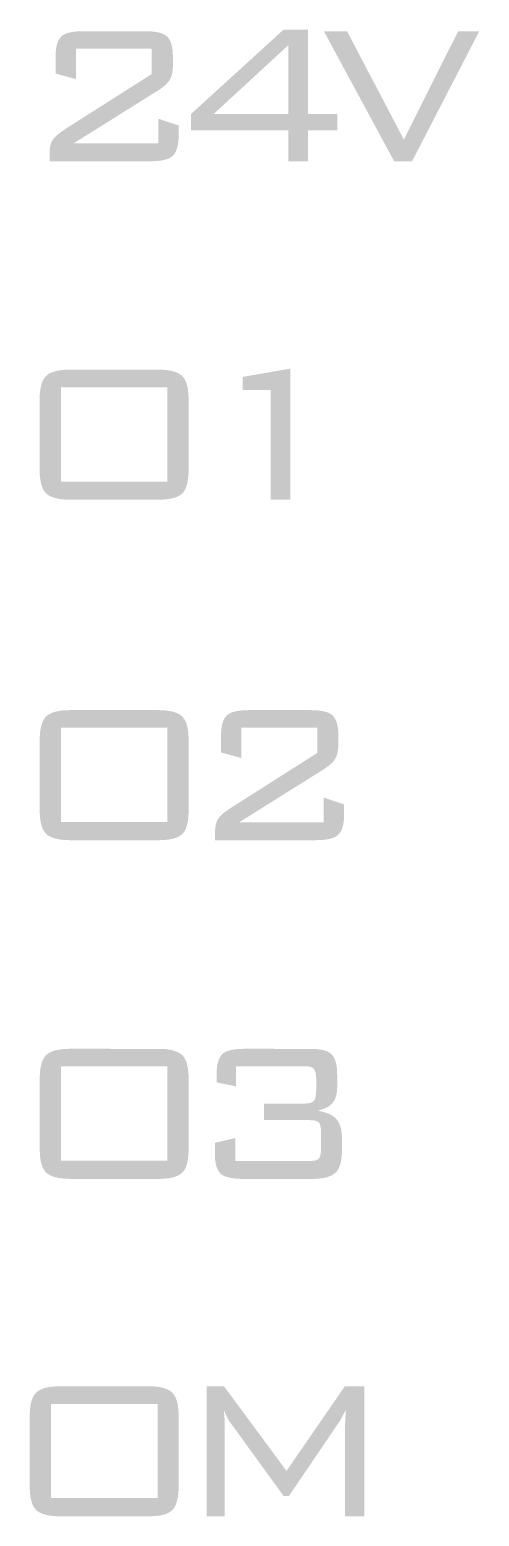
# Model space of a CAD drawing. Extents: x -45 to 645, y -160 to 467.
# Drawn here: x 622.64 to 627.68, y 144.21 to 160.87 of the extents above; entities that cross this region are included whole.
import ezdxf

# ---------------------------------------------------------------- set-up
doc = ezdxf.new("R2010")
doc.units = 0
doc.layers.add('预设值', color=7, linetype='Continuous', true_color=0x000000)

msp = doc.modelspace()

# ---------------------------------------------------------------- hatches: boundary and pattern name
at = {"layer": '预设值', "linetype": 'ByBlock'}
for points in [[(622.926, 160.377), (622.926, 160.566), (622.927, 160.586), (622.927, 160.605), (622.929, 160.624), (622.931, 160.641), (622.932, 160.65), (622.933, 160.658), (622.934, 160.666), (622.936, 160.674), (622.937, 160.682), (622.939, 160.69), (622.941, 160.697), (622.943, 160.704), (622.945, 160.711), (622.947, 160.718), (622.949, 160.724), (622.952, 160.73), (622.954, 160.737), (622.957, 160.742), (622.96, 160.748), (622.963, 160.754), (622.966, 160.759), (622.969, 160.764), (622.972, 160.769), (622.976, 160.774), (622.978, 160.776), (622.979, 160.779), (622.981, 160.781), (622.983, 160.783), (622.985, 160.785), (622.987, 160.787), (622.989, 160.789), (622.991, 160.791), (622.993, 160.793), (622.995, 160.795), (622.997, 160.797), (622.999, 160.799), (623.001, 160.8), (623.003, 160.802), (623.006, 160.804), (623.008, 160.805), (623.011, 160.807), (623.013, 160.808), (623.016, 160.81), (623.018, 160.812), (623.024, 160.815), (623.029, 160.817), (623.035, 160.82), (623.042, 160.823), (623.048, 160.825), (623.054, 160.828), (623.061, 160.83), (623.068, 160.832), (623.076, 160.834), (623.083, 160.836), (623.091, 160.838), (623.099, 160.839), (623.107, 160.841), (623.116, 160.842), (623.133, 160.845), (623.152, 160.847), (623.172, 160.849), (623.192, 160.85), (623.214, 160.85), (623.237, 160.851), (623.237, 160.851), (623.932, 160.851), (623.955, 160.85), (623.976, 160.85), (623.997, 160.849), (624.017, 160.847), (624.035, 160.845), (624.053, 160.842), (624.061, 160.841), (624.07, 160.839), (624.078, 160.838), (624.085, 160.836), (624.093, 160.834), (624.1, 160.832), (624.107, 160.83), (624.114, 160.828), (624.121, 160.825), (624.127, 160.823), (624.133, 160.82), (624.139, 160.817), (624.145, 160.815), (624.15, 160.812), (624.153, 160.81), (624.156, 160.808), (624.158, 160.807), (624.16, 160.805), (624.163, 160.804), (624.165, 160.802), (624.167, 160.8), (624.17, 160.799), (624.172, 160.797), (624.174, 160.795), (624.176, 160.793), (624.178, 160.791), (624.18, 160.789), (624.182, 160.787), (624.184, 160.785), (624.186, 160.783), (624.188, 160.781), (624.189, 160.779), (624.191, 160.776), (624.193, 160.774), (624.196, 160.769), (624.2, 160.764), (624.203, 160.759), (624.206, 160.754), (624.209, 160.748), (624.212, 160.742), (624.214, 160.737), (624.217, 160.73), (624.219, 160.724), (624.222, 160.718), (624.224, 160.711), (624.226, 160.704), (624.228, 160.697), (624.23, 160.69), (624.231, 160.682), (624.233, 160.674), (624.235, 160.666), (624.236, 160.658), (624.237, 160.65), (624.238, 160.641), (624.24, 160.624), (624.241, 160.605), (624.242, 160.586), (624.242, 160.566), (624.242, 160.566), (624.242, 160.475), (624.242, 160.462), (624.242, 160.449), (624.241, 160.436), (624.24, 160.424), (624.239, 160.412), (624.238, 160.401), (624.236, 160.39), (624.234, 160.379), (624.232, 160.369), (624.229, 160.36), (624.228, 160.355), (624.226, 160.35), (624.225, 160.346), (624.223, 160.341), (624.222, 160.337), (624.22, 160.333), (624.218, 160.328), (624.217, 160.324), (624.215, 160.32), (624.213, 160.316), (624.211, 160.313), (624.209, 160.309), (624.207, 160.305), (624.204, 160.301), (624.202, 160.298), (624.199, 160.294), (624.196, 160.29), (624.193, 160.286), (624.19, 160.282), (624.187, 160.278), (624.183, 160.274), (624.18, 160.27), (624.172, 160.262), (624.164, 160.254), (624.155, 160.246), (624.146, 160.238), (624.135, 160.23), (624.125, 160.221), (624.114, 160.213), (624.102, 160.204), (624.09, 160.196), (624.077, 160.187), (624.064, 160.179), (624.063, 160.179), (623.13, 159.595), (623.13, 159.595), (624.078, 159.595), (624.078, 159.595), (624.078, 159.871), (624.078, 159.871), (624.307, 159.795), (624.307, 159.795), (624.307, 159.679), (624.306, 159.659), (624.306, 159.64), (624.304, 159.621), (624.302, 159.604), (624.301, 159.595), (624.3, 159.587), (624.299, 159.579), (624.297, 159.571), (624.296, 159.563), (624.294, 159.556), (624.292, 159.549), (624.29, 159.542), (624.288, 159.535), (624.286, 159.528), (624.284, 159.522), (624.281, 159.515), (624.278, 159.509), (624.276, 159.504), (624.273, 159.498), (624.27, 159.493), (624.267, 159.487), (624.265, 159.485), (624.264, 159.482), (624.262, 159.48), (624.261, 159.478), (624.259, 159.475), (624.257, 159.473), (624.255, 159.471), (624.254, 159.469), (624.252, 159.466), (624.25, 159.464), (624.248, 159.462), (624.246, 159.46), (624.244, 159.458), (624.238, 159.453), (624.236, 159.451), (624.234, 159.449), (624.232, 159.447), (624.229, 159.445), (624.227, 159.443), (624.225, 159.442), (624.222, 159.44), (624.22, 159.438), (624.217, 159.437), (624.214, 159.435), (624.212, 159.433), (624.209, 159.432), (624.203, 159.429), (624.197, 159.426), (624.191, 159.423), (624.184, 159.421), (624.178, 159.418), (624.171, 159.416), (624.163, 159.414), (624.156, 159.412), (624.148, 159.41), (624.14, 159.408), (624.132, 159.406), (624.124, 159.404), (624.115, 159.403), (624.097, 159.4), (624.079, 159.398), (624.059, 159.397), (624.038, 159.395), (624.016, 159.395), (623.994, 159.394), (623.994, 159.394), (622.859, 159.394), (622.859, 159.394), (622.859, 159.485), (622.859, 159.497), (622.86, 159.509), (622.861, 159.521), (622.862, 159.532), (622.863, 159.543), (622.865, 159.554), (622.866, 159.559), (622.867, 159.564), (622.868, 159.569), (622.869, 159.574), (622.871, 159.579), (622.872, 159.583), (622.874, 159.588), (622.875, 159.593), (622.877, 159.597), (622.878, 159.601), (622.88, 159.606), (622.882, 159.61), (622.884, 159.614), (622.885, 159.618), (622.887, 159.622), (622.89, 159.625), (622.892, 159.629), (622.894, 159.633), (622.896, 159.636), (622.898, 159.64), (622.901, 159.643), (622.903, 159.646), (622.906, 159.65), (622.909, 159.653), (622.915, 159.659), (622.921, 159.666), (622.928, 159.673), (622.935, 159.679), (622.942, 159.686), (622.95, 159.693), (622.958, 159.7), (622.967, 159.707), (622.986, 159.721), (623.006, 159.735), (623.027, 159.75), (623.027, 159.75), (624.005, 160.371), (624.005, 160.371), (624.005, 160.656), (624.005, 160.656), (623.156, 160.656), (623.156, 160.656), (623.156, 160.314), (623.156, 160.314)], [(626.925, 159.394), (626.724, 159.394), (626.724, 159.394), (625.936, 160.851), (625.936, 160.851), (626.196, 160.851), (626.196, 160.851), (626.833, 159.637), (626.833, 159.637), (627.442, 160.851), (627.442, 160.851), (627.679, 160.851), (627.679, 160.851)], [(625.559, 155.603), (625.338, 155.603), (625.338, 155.603), (625.338, 156.831), (625.338, 156.831), (625.025, 156.831), (625.025, 156.831), (625.025, 156.978), (625.025, 156.978), (625.559, 157.071), (625.559, 157.071)], [(624.783, 152.771), (624.783, 152.96), (624.783, 152.98), (624.784, 152.999), (624.785, 153.018), (624.787, 153.035), (624.788, 153.044), (624.789, 153.052), (624.79, 153.06), (624.792, 153.068), (624.793, 153.076), (624.795, 153.084), (624.797, 153.091), (624.799, 153.098), (624.801, 153.105), (624.803, 153.112), (624.806, 153.118), (624.808, 153.124), (624.811, 153.131), (624.813, 153.136), (624.816, 153.142), (624.819, 153.148), (624.822, 153.153), (624.825, 153.158), (624.829, 153.163), (624.832, 153.168), (624.834, 153.17), (624.836, 153.173), (624.837, 153.175), (624.839, 153.177), (624.841, 153.179), (624.843, 153.181), (624.845, 153.183), (624.847, 153.185), (624.849, 153.187), (624.851, 153.189), (624.853, 153.191), (624.855, 153.193), (624.857, 153.194), (624.86, 153.196), (624.862, 153.198), (624.864, 153.199), (624.867, 153.201), (624.869, 153.202), (624.872, 153.204), (624.875, 153.206), (624.88, 153.209), (624.886, 153.211), (624.892, 153.214), (624.898, 153.217), (624.904, 153.219), (624.911, 153.222), (624.917, 153.224), (624.925, 153.226), (624.932, 153.228), (624.939, 153.23), (624.947, 153.232), (624.955, 153.233), (624.963, 153.235), (624.972, 153.236), (624.99, 153.239), (625.008, 153.241), (625.028, 153.243), (625.049, 153.244), (625.07, 153.244), (625.093, 153.245), (625.093, 153.245), (625.788, 153.245), (625.811, 153.244), (625.832, 153.244), (625.853, 153.243), (625.873, 153.241), (625.891, 153.239), (625.909, 153.236), (625.918, 153.235), (625.926, 153.233), (625.934, 153.232), (625.942, 153.23), (625.949, 153.228), (625.957, 153.226), (625.964, 153.224), (625.97, 153.222), (625.977, 153.219), (625.983, 153.217), (625.99, 153.214), (625.995, 153.211), (626.001, 153.209), (626.007, 153.206), (626.009, 153.204), (626.012, 153.202), (626.014, 153.201), (626.017, 153.199), (626.019, 153.198), (626.021, 153.196), (626.024, 153.194), (626.026, 153.193), (626.028, 153.191), (626.03, 153.189), (626.032, 153.187), (626.034, 153.185), (626.036, 153.183), (626.038, 153.181), (626.04, 153.179), (626.042, 153.177), (626.044, 153.175), (626.045, 153.173), (626.047, 153.17), (626.049, 153.168), (626.052, 153.163), (626.056, 153.158), (626.059, 153.153), (626.062, 153.148), (626.065, 153.142), (626.068, 153.136), (626.07, 153.131), (626.073, 153.124), (626.075, 153.118), (626.078, 153.112), (626.08, 153.105), (626.082, 153.098), (626.084, 153.091), (626.086, 153.083), (626.088, 153.076), (626.089, 153.068), (626.091, 153.06), (626.092, 153.052), (626.093, 153.044), (626.094, 153.035), (626.096, 153.018), (626.097, 152.999), (626.098, 152.98), (626.099, 152.96), (626.099, 152.96), (626.099, 152.869), (626.098, 152.856), (626.098, 152.843), (626.097, 152.83), (626.096, 152.818), (626.095, 152.806), (626.094, 152.795), (626.092, 152.784), (626.09, 152.773), (626.088, 152.763), (626.085, 152.754), (626.084, 152.749), (626.083, 152.744), (626.081, 152.74), (626.08, 152.735), (626.078, 152.731), (626.076, 152.727), (626.075, 152.722), (626.073, 152.718), (626.071, 152.714), (626.069, 152.71), (626.067, 152.707), (626.065, 152.703), (626.063, 152.699), (626.06, 152.695), (626.058, 152.692), (626.055, 152.688), (626.052, 152.684), (626.049, 152.68), (626.046, 152.676), (626.043, 152.672), (626.04, 152.668), (626.036, 152.664), (626.028, 152.656), (626.02, 152.648), (626.011, 152.64), (626.002, 152.632), (625.992, 152.623), (625.981, 152.615), (625.97, 152.607), (625.958, 152.598), (625.946, 152.59), (625.933, 152.581), (625.92, 152.573), (625.92, 152.573), (624.987, 151.989), (624.987, 151.989), (625.934, 151.989), (625.934, 151.989), (625.934, 152.265), (625.934, 152.265), (626.163, 152.189), (626.163, 152.189), (626.163, 152.073), (626.162, 152.053), (626.162, 152.034), (626.16, 152.015), (626.159, 151.998), (626.157, 151.989), (626.156, 151.981), (626.155, 151.973), (626.153, 151.965), (626.152, 151.957), (626.15, 151.95), (626.148, 151.943), (626.146, 151.935), (626.144, 151.929), (626.142, 151.922), (626.14, 151.916), (626.137, 151.909), (626.135, 151.903), (626.132, 151.898), (626.129, 151.892), (626.126, 151.887), (626.123, 151.881), (626.122, 151.879), (626.12, 151.876), (626.118, 151.874), (626.117, 151.872), (626.115, 151.869), (626.113, 151.867), (626.112, 151.865), (626.11, 151.863), (626.108, 151.86), (626.106, 151.858), (626.104, 151.856), (626.102, 151.854), (626.1, 151.852), (626.094, 151.847), (626.092, 151.845), (626.09, 151.843), (626.088, 151.841), (626.086, 151.839), (626.083, 151.837), (626.081, 151.836), (626.078, 151.834), (626.076, 151.832), (626.073, 151.831), (626.071, 151.829), (626.068, 151.827), (626.065, 151.826), (626.059, 151.823), (626.053, 151.82), (626.047, 151.817), (626.04, 151.815), (626.034, 151.812), (626.027, 151.81), (626.02, 151.808), (626.012, 151.806), (626.005, 151.804), (625.997, 151.802), (625.988, 151.8), (625.98, 151.798), (625.971, 151.797), (625.953, 151.794), (625.935, 151.792), (625.915, 151.791), (625.894, 151.789), (625.872, 151.789), (625.85, 151.788), (625.85, 151.788), (624.716, 151.788), (624.716, 151.788), (624.716, 151.879), (624.716, 151.891), (624.716, 151.903), (624.717, 151.915), (624.718, 151.926), (624.72, 151.937), (624.721, 151.948), (624.722, 151.953), (624.723, 151.958), (624.724, 151.963), (624.726, 151.968), (624.727, 151.973), (624.728, 151.977), (624.73, 151.982), (624.731, 151.987), (624.733, 151.991), (624.734, 151.995), (624.736, 152), (624.738, 152.004), (624.74, 152.008), (624.742, 152.012), (624.744, 152.016), (624.746, 152.019), (624.748, 152.023), (624.75, 152.027), (624.752, 152.03), (624.755, 152.034), (624.757, 152.037), (624.76, 152.04), (624.762, 152.044), (624.765, 152.047), (624.771, 152.053), (624.777, 152.06), (624.784, 152.067), (624.791, 152.073), (624.798, 152.08), (624.806, 152.087), (624.815, 152.094), (624.823, 152.101), (624.842, 152.115), (624.862, 152.129), (624.883, 152.144), (624.883, 152.144), (625.861, 152.765), (625.861, 152.765), (625.861, 153.05), (625.861, 153.05), (625.012, 153.05), (625.012, 153.05), (625.012, 152.708), (625.012, 152.708)], [(625.808, 147.994), (625.023, 147.994), (625, 147.994), (624.979, 147.995), (624.958, 147.996), (624.939, 147.998), (624.92, 148), (624.902, 148.003), (624.894, 148.004), (624.886, 148.006), (624.878, 148.007), (624.87, 148.009), (624.862, 148.011), (624.855, 148.013), (624.848, 148.015), (624.841, 148.017), (624.834, 148.02), (624.828, 148.022), (624.822, 148.025), (624.816, 148.028), (624.81, 148.03), (624.805, 148.033), (624.802, 148.035), (624.8, 148.036), (624.797, 148.038), (624.795, 148.04), (624.792, 148.041), (624.79, 148.043), (624.788, 148.045), (624.786, 148.046), (624.783, 148.048), (624.781, 148.05), (624.779, 148.052), (624.777, 148.053), (624.775, 148.055), (624.773, 148.057), (624.771, 148.059), (624.77, 148.061), (624.768, 148.063), (624.766, 148.066), (624.764, 148.068), (624.762, 148.07), (624.761, 148.072), (624.759, 148.075), (624.757, 148.077), (624.756, 148.08), (624.754, 148.082), (624.753, 148.085), (624.749, 148.09), (624.747, 148.095), (624.744, 148.101), (624.741, 148.107), (624.738, 148.113), (624.736, 148.12), (624.734, 148.126), (624.731, 148.133), (624.729, 148.14), (624.727, 148.147), (624.726, 148.154), (624.724, 148.162), (624.722, 148.17), (624.721, 148.178), (624.719, 148.186), (624.718, 148.194), (624.717, 148.203), (624.715, 148.221), (624.714, 148.24), (624.713, 148.259), (624.713, 148.279), (624.713, 148.279), (624.713, 148.398), (624.713, 148.398), (624.942, 148.451), (624.942, 148.451), (624.942, 148.195), (624.942, 148.195), (625.775, 148.195), (625.784, 148.195), (625.794, 148.195), (625.802, 148.196), (625.811, 148.196), (625.819, 148.197), (625.826, 148.198), (625.83, 148.199), (625.833, 148.199), (625.837, 148.2), (625.84, 148.201), (625.843, 148.202), (625.846, 148.203), (625.849, 148.204), (625.852, 148.205), (625.855, 148.206), (625.857, 148.207), (625.86, 148.208), (625.862, 148.209), (625.863, 148.209), (625.865, 148.21), (625.866, 148.211), (625.867, 148.211), (625.868, 148.212), (625.869, 148.213), (625.87, 148.213), (625.871, 148.214), (625.872, 148.215), (625.873, 148.215), (625.874, 148.216), (625.875, 148.217), (625.876, 148.218), (625.876, 148.218), (625.877, 148.219), (625.878, 148.22), (625.879, 148.221), (625.88, 148.222), (625.88, 148.223), (625.881, 148.223), (625.882, 148.224), (625.882, 148.225), (625.883, 148.226), (625.884, 148.227), (625.885, 148.228), (625.885, 148.229), (625.886, 148.23), (625.887, 148.231), (625.887, 148.232), (625.888, 148.234), (625.889, 148.236), (625.89, 148.238), (625.891, 148.241), (625.892, 148.244), (625.893, 148.246), (625.894, 148.249), (625.895, 148.252), (625.896, 148.255), (625.897, 148.258), (625.898, 148.262), (625.898, 148.265), (625.899, 148.269), (625.9, 148.272), (625.901, 148.28), (625.902, 148.288), (625.902, 148.296), (625.903, 148.305), (625.903, 148.315), (625.903, 148.324), (625.903, 148.324), (625.903, 148.519), (625.903, 148.529), (625.903, 148.538), (625.902, 148.547), (625.902, 148.556), (625.901, 148.564), (625.9, 148.572), (625.899, 148.576), (625.898, 148.58), (625.898, 148.583), (625.897, 148.586), (625.896, 148.59), (625.895, 148.593), (625.894, 148.596), (625.893, 148.599), (625.892, 148.602), (625.891, 148.605), (625.89, 148.607), (625.889, 148.61), (625.888, 148.612), (625.887, 148.614), (625.887, 148.615), (625.886, 148.616), (625.885, 148.617), (625.885, 148.618), (625.884, 148.619), (625.883, 148.62), (625.882, 148.621), (625.882, 148.622), (625.881, 148.623), (625.88, 148.624), (625.88, 148.625), (625.879, 148.626), (625.878, 148.626), (625.877, 148.627), (625.876, 148.628), (625.876, 148.629), (625.875, 148.629), (625.874, 148.63), (625.873, 148.631), (625.872, 148.632), (625.871, 148.632), (625.87, 148.633), (625.869, 148.634), (625.868, 148.634), (625.867, 148.635), (625.865, 148.636), (625.864, 148.636), (625.862, 148.638), (625.859, 148.639), (625.857, 148.64), (625.854, 148.641), (625.851, 148.642), (625.848, 148.643), (625.845, 148.644), (625.842, 148.645), (625.839, 148.645), (625.836, 148.646), (625.832, 148.647), (625.829, 148.648), (625.825, 148.648), (625.818, 148.649), (625.81, 148.65), (625.801, 148.651), (625.793, 148.651), (625.784, 148.652), (625.775, 148.652), (625.775, 148.652), (625.263, 148.652), (625.263, 148.652), (625.263, 148.838), (625.263, 148.838), (625.722, 148.838), (625.731, 148.838), (625.74, 148.839), (625.748, 148.839), (625.757, 148.84), (625.761, 148.841), (625.764, 148.841), (625.768, 148.842), (625.772, 148.843), (625.776, 148.843), (625.779, 148.844), (625.782, 148.845), (625.786, 148.846), (625.789, 148.847), (625.792, 148.848), (625.795, 148.849), (625.798, 148.851), (625.801, 148.852), (625.804, 148.853), (625.806, 148.854), (625.809, 148.856), (625.81, 148.857), (625.811, 148.857), (625.812, 148.858), (625.813, 148.859), (625.815, 148.86), (625.816, 148.86), (625.817, 148.861), (625.818, 148.862), (625.819, 148.863), (625.82, 148.864), (625.821, 148.865), (625.822, 148.866), (625.822, 148.866), (625.823, 148.867), (625.824, 148.868), (625.825, 148.869), (625.826, 148.87), (625.826, 148.871), (625.827, 148.872), (625.828, 148.874), (625.829, 148.875), (625.829, 148.876), (625.83, 148.877), (625.831, 148.879), (625.832, 148.881), (625.833, 148.884), (625.835, 148.887), (625.836, 148.89), (625.837, 148.893), (625.838, 148.896), (625.839, 148.9), (625.84, 148.903), (625.841, 148.907), (625.842, 148.911), (625.843, 148.915), (625.844, 148.919), (625.845, 148.927), (625.846, 148.937), (625.848, 148.946), (625.848, 148.957), (625.849, 148.968), (625.85, 148.979), (625.85, 149.005), (625.85, 149.005), (625.85, 149.089), (625.85, 149.114), (625.849, 149.125), (625.848, 149.136), (625.848, 149.146), (625.846, 149.156), (625.845, 149.165), (625.844, 149.174), (625.843, 149.178), (625.842, 149.182), (625.841, 149.186), (625.84, 149.19), (625.839, 149.193), (625.838, 149.197), (625.837, 149.2), (625.836, 149.204), (625.835, 149.207), (625.833, 149.21), (625.832, 149.212), (625.831, 149.215), (625.83, 149.216), (625.829, 149.218), (625.829, 149.219), (625.828, 149.22), (625.827, 149.221), (625.826, 149.223), (625.826, 149.224), (625.825, 149.225), (625.824, 149.226), (625.823, 149.227), (625.822, 149.227), (625.822, 149.228), (625.821, 149.229), (625.82, 149.23), (625.819, 149.231), (625.818, 149.232), (625.817, 149.233), (625.816, 149.233), (625.815, 149.234), (625.813, 149.235), (625.812, 149.236), (625.811, 149.236), (625.81, 149.237), (625.809, 149.238), (625.806, 149.239), (625.804, 149.241), (625.801, 149.242), (625.798, 149.243), (625.795, 149.244), (625.792, 149.246), (625.789, 149.247), (625.786, 149.248), (625.782, 149.249), (625.779, 149.249), (625.776, 149.25), (625.772, 149.251), (625.768, 149.252), (625.764, 149.253), (625.761, 149.253), (625.757, 149.254), (625.748, 149.255), (625.74, 149.255), (625.731, 149.256), (625.722, 149.256), (625.721, 149.256), (624.95, 149.256), (624.95, 149.256), (624.95, 149.03), (624.95, 149.03), (624.733, 149.075), (624.733, 149.075), (624.733, 149.165), (624.733, 149.186), (624.734, 149.205), (624.735, 149.224), (624.737, 149.241), (624.738, 149.25), (624.739, 149.258), (624.74, 149.266), (624.742, 149.274), (624.743, 149.282), (624.745, 149.289), (624.747, 149.297), (624.749, 149.304), (624.751, 149.311), (624.753, 149.317), (624.756, 149.324), (624.758, 149.33), (624.761, 149.336), (624.763, 149.342), (624.766, 149.348), (624.769, 149.354), (624.772, 149.359), (624.775, 149.364), (624.779, 149.369), (624.782, 149.374), (624.784, 149.376), (624.785, 149.379), (624.787, 149.381), (624.789, 149.383), (624.791, 149.385), (624.793, 149.387), (624.795, 149.389), (624.797, 149.391), (624.799, 149.393), (624.801, 149.395), (624.803, 149.397), (624.805, 149.398), (624.807, 149.4), (624.81, 149.402), (624.812, 149.403), (624.814, 149.405), (624.817, 149.407), (624.819, 149.408), (624.822, 149.41), (624.824, 149.411), (624.83, 149.414), (624.836, 149.417), (624.841, 149.42), (624.848, 149.422), (624.854, 149.425), (624.861, 149.427), (624.867, 149.43), (624.874, 149.432), (624.882, 149.434), (624.889, 149.436), (624.897, 149.437), (624.905, 149.439), (624.913, 149.441), (624.922, 149.442), (624.94, 149.445), (624.958, 149.447), (624.978, 149.448), (624.998, 149.45), (625.02, 149.45), (625.043, 149.451), (625.043, 149.451), (625.775, 149.45), (625.797, 149.45), (625.819, 149.45), (625.839, 149.448), (625.859, 149.447), (625.878, 149.445), (625.895, 149.442), (625.904, 149.441), (625.912, 149.439), (625.92, 149.437), (625.928, 149.436), (625.935, 149.434), (625.943, 149.432), (625.95, 149.43), (625.957, 149.427), (625.963, 149.425), (625.97, 149.422), (625.976, 149.42), (625.982, 149.417), (625.987, 149.414), (625.993, 149.411), (625.995, 149.41), (625.998, 149.408), (626.001, 149.407), (626.003, 149.405), (626.005, 149.403), (626.008, 149.402), (626.01, 149.4), (626.012, 149.398), (626.014, 149.397), (626.016, 149.395), (626.019, 149.393), (626.021, 149.391), (626.022, 149.389), (626.024, 149.387), (626.026, 149.385), (626.028, 149.383), (626.03, 149.381), (626.032, 149.378), (626.034, 149.376), (626.035, 149.374), (626.039, 149.369), (626.042, 149.364), (626.045, 149.359), (626.048, 149.354), (626.051, 149.348), (626.054, 149.342), (626.057, 149.336), (626.059, 149.33), (626.062, 149.324), (626.064, 149.317), (626.066, 149.311), (626.068, 149.304), (626.07, 149.297), (626.072, 149.289), (626.074, 149.282), (626.075, 149.274), (626.077, 149.266), (626.078, 149.258), (626.079, 149.25), (626.081, 149.241), (626.082, 149.224), (626.084, 149.205), (626.084, 149.186), (626.085, 149.165), (626.085, 149.165), (626.085, 149.033), (626.085, 149.017), (626.084, 149.002), (626.083, 148.988), (626.082, 148.974), (626.08, 148.96), (626.079, 148.953), (626.078, 148.947), (626.076, 148.941), (626.075, 148.935), (626.074, 148.929), (626.072, 148.923), (626.071, 148.917), (626.069, 148.911), (626.067, 148.906), (626.065, 148.9), (626.063, 148.895), (626.061, 148.89), (626.059, 148.885), (626.056, 148.88), (626.054, 148.876), (626.052, 148.871), (626.049, 148.867), (626.046, 148.862), (626.043, 148.858), (626.041, 148.854), (626.038, 148.85), (626.031, 148.843), (626.028, 148.839), (626.024, 148.835), (626.021, 148.831), (626.017, 148.828), (626.013, 148.824), (626.009, 148.821), (626.005, 148.817), (626.001, 148.814), (625.996, 148.811), (625.992, 148.808), (625.987, 148.805), (625.983, 148.802), (625.978, 148.799), (625.973, 148.796), (625.967, 148.793), (625.962, 148.79), (625.957, 148.788), (625.951, 148.785), (625.945, 148.782), (625.934, 148.777), (625.921, 148.773), (625.908, 148.768), (625.895, 148.764), (625.881, 148.76), (625.867, 148.756), (625.884, 148.753), (625.901, 148.75), (625.918, 148.747), (625.933, 148.743), (625.948, 148.738), (625.956, 148.736), (625.963, 148.733), (625.97, 148.731), (625.977, 148.728), (625.984, 148.725), (625.99, 148.723), (625.996, 148.72), (626.003, 148.717), (626.009, 148.714), (626.015, 148.711), (626.021, 148.707), (626.026, 148.704), (626.032, 148.701), (626.037, 148.697), (626.042, 148.693), (626.047, 148.69), (626.052, 148.686), (626.057, 148.682), (626.061, 148.678), (626.065, 148.674), (626.07, 148.67), (626.074, 148.666), (626.077, 148.661), (626.081, 148.657), (626.085, 148.652), (626.088, 148.647), (626.092, 148.642), (626.095, 148.637), (626.098, 148.632), (626.101, 148.626), (626.104, 148.621), (626.107, 148.615), (626.11, 148.609), (626.112, 148.603), (626.115, 148.597), (626.117, 148.591), (626.119, 148.585), (626.121, 148.579), (626.123, 148.572), (626.125, 148.566), (626.127, 148.559), (626.129, 148.552), (626.13, 148.545), (626.131, 148.538), (626.133, 148.531), (626.134, 148.523), (626.135, 148.516), (626.135, 148.508), (626.136, 148.501), (626.137, 148.493), (626.138, 148.477), (626.138, 148.46), (626.138, 148.46), (626.138, 148.307), (626.138, 148.286), (626.137, 148.265), (626.135, 148.244), (626.133, 148.225), (626.132, 148.216), (626.131, 148.207), (626.129, 148.198), (626.127, 148.189), (626.126, 148.18), (626.124, 148.172), (626.122, 148.164), (626.119, 148.156), (626.117, 148.149), (626.114, 148.141), (626.112, 148.134), (626.109, 148.127), (626.106, 148.12), (626.103, 148.114), (626.1, 148.108), (626.097, 148.102), (626.095, 148.099), (626.093, 148.096), (626.091, 148.093), (626.09, 148.09), (626.088, 148.087), (626.086, 148.085), (626.084, 148.082), (626.082, 148.08), (626.08, 148.077), (626.078, 148.075), (626.076, 148.073), (626.074, 148.07), (626.072, 148.068), (626.07, 148.066), (626.067, 148.064), (626.065, 148.062), (626.06, 148.058), (626.058, 148.056), (626.055, 148.054), (626.05, 148.05), (626.045, 148.046), (626.039, 148.042), (626.033, 148.039), (626.027, 148.036), (626.021, 148.032), (626.015, 148.029), (626.008, 148.026), (626.001, 148.023), (625.994, 148.021), (625.987, 148.018), (625.979, 148.016), (625.972, 148.013), (625.964, 148.011), (625.956, 148.009), (625.948, 148.007), (625.939, 148.005), (625.93, 148.004), (625.921, 148.002), (625.912, 148.001), (625.893, 147.998), (625.873, 147.997), (625.852, 147.995), (625.831, 147.994)], [(624.902, 145.241), (624.895, 145.252), (624.887, 145.262), (624.88, 145.273), (624.873, 145.283), (624.867, 145.294), (624.861, 145.305), (624.855, 145.315), (624.849, 145.326), (624.844, 145.336), (624.839, 145.347), (624.834, 145.358), (624.829, 145.368), (624.825, 145.379), (624.821, 145.389), (624.813, 145.41), (624.821, 145.32), (624.822, 145.308), (624.823, 145.295), (624.824, 145.265), (624.824, 144.214), (624.824, 144.214), (624.62, 144.214), (624.62, 144.214), (624.62, 145.67), (624.62, 145.67), (624.816, 145.67), (624.816, 145.67), (625.517, 144.722), (625.517, 144.722), (626.171, 145.67), (626.171, 145.67), (626.391, 145.67), (626.391, 145.67), (626.391, 144.214), (626.391, 144.214), (626.171, 144.214), (626.171, 144.214), (626.171, 145.196), (626.171, 145.199), (626.171, 145.21), (626.176, 145.292), (626.18, 145.362), (626.182, 145.4), (626.182, 145.41), (626.156, 145.357), (626.145, 145.335), (626.134, 145.315), (626.129, 145.305), (626.124, 145.296), (626.114, 145.28), (626.095, 145.252), (626.095, 145.252), (625.545, 144.442), (625.545, 144.442), (625.483, 144.442), (625.483, 144.442), (624.911, 145.23), (624.91, 145.23), (624.91, 145.23), (624.91, 145.231), (624.91, 145.231), (624.91, 145.231), (624.909, 145.231), (624.909, 145.232), (624.909, 145.232), (624.909, 145.233), (624.907, 145.235), (624.907, 145.236), (624.906, 145.237), (624.906, 145.237), (624.906, 145.237), (624.905, 145.238), (624.905, 145.238), (624.905, 145.239), (624.904, 145.239), (624.904, 145.24), (624.903, 145.24)]]:
    msp.add_hatch(color=0, dxfattribs=at).paths.add_polyline_path(points, flags=0)
h = msp.add_hatch(color=0, dxfattribs=at)
h.paths.add_polyline_path([(625.757, 159.394), (625.536, 159.394), (625.536, 159.394), (625.536, 159.742), (625.536, 159.742), (624.444, 159.742), (624.444, 159.742), (624.444, 159.922), (624.444, 159.922), (625.483, 160.868), (625.483, 160.868), (625.757, 160.868), (625.757, 160.868), (625.757, 159.922), (625.757, 159.922), (626.086, 159.922), (626.086, 159.922), (626.086, 159.742), (626.086, 159.742), (625.757, 159.742), (625.757, 159.742)], flags=0)
h.paths.add_polyline_path([(624.698, 159.922), (625.536, 160.693), (625.536, 160.693), (625.536, 159.922), (625.536, 159.922)], flags=0)
h = msp.add_hatch(color=0, dxfattribs=at)
h.paths.add_polyline_path([(622.748, 155.948), (622.748, 156.715), (622.748, 156.74), (622.749, 156.763), (622.75, 156.785), (622.752, 156.807), (622.755, 156.827), (622.756, 156.837), (622.758, 156.847), (622.759, 156.856), (622.761, 156.865), (622.763, 156.874), (622.765, 156.882), (622.767, 156.891), (622.77, 156.899), (622.772, 156.907), (622.775, 156.914), (622.778, 156.922), (622.781, 156.929), (622.784, 156.936), (622.787, 156.942), (622.79, 156.949), (622.792, 156.952), (622.794, 156.955), (622.796, 156.958), (622.797, 156.961), (622.799, 156.963), (622.801, 156.966), (622.803, 156.969), (622.805, 156.972), (622.807, 156.974), (622.809, 156.977), (622.811, 156.979), (622.814, 156.982), (622.816, 156.984), (622.818, 156.986), (622.82, 156.988), (622.822, 156.991), (622.825, 156.993), (622.827, 156.995), (622.83, 156.997), (622.832, 156.999), (622.835, 157.001), (622.838, 157.003), (622.84, 157.005), (622.843, 157.007), (622.846, 157.009), (622.849, 157.011), (622.855, 157.014), (622.861, 157.018), (622.868, 157.021), (622.875, 157.024), (622.882, 157.027), (622.889, 157.03), (622.897, 157.033), (622.904, 157.036), (622.912, 157.038), (622.921, 157.041), (622.929, 157.043), (622.938, 157.045), (622.947, 157.047), (622.956, 157.049), (622.966, 157.051), (622.975, 157.052), (622.995, 157.055), (623.017, 157.057), (623.039, 157.058), (623.062, 157.059), (623.086, 157.06), (623.086, 157.06), (624.084, 157.06), (624.107, 157.059), (624.13, 157.058), (624.152, 157.057), (624.173, 157.055), (624.192, 157.052), (624.202, 157.051), (624.211, 157.049), (624.221, 157.047), (624.229, 157.045), (624.238, 157.043), (624.247, 157.041), (624.255, 157.038), (624.263, 157.036), (624.27, 157.033), (624.278, 157.03), (624.285, 157.027), (624.292, 157.024), (624.299, 157.021), (624.305, 157.018), (624.312, 157.014), (624.318, 157.011), (624.321, 157.009), (624.324, 157.007), (624.326, 157.005), (624.329, 157.003), (624.332, 157.001), (624.334, 156.999), (624.337, 156.997), (624.34, 156.995), (624.342, 156.993), (624.344, 156.991), (624.347, 156.988), (624.349, 156.986), (624.351, 156.984), (624.353, 156.982), (624.355, 156.979), (624.358, 156.977), (624.36, 156.974), (624.362, 156.972), (624.364, 156.969), (624.366, 156.966), (624.367, 156.963), (624.369, 156.961), (624.371, 156.958), (624.373, 156.955), (624.375, 156.952), (624.377, 156.949), (624.38, 156.942), (624.383, 156.936), (624.386, 156.929), (624.389, 156.922), (624.392, 156.914), (624.395, 156.907), (624.397, 156.899), (624.399, 156.891), (624.402, 156.882), (624.404, 156.874), (624.406, 156.865), (624.408, 156.856), (624.409, 156.847), (624.411, 156.837), (624.412, 156.827), (624.415, 156.807), (624.416, 156.785), (624.418, 156.763), (624.419, 156.74), (624.419, 156.715), (624.419, 156.715), (624.419, 155.948), (624.419, 155.923), (624.418, 155.9), (624.416, 155.877), (624.415, 155.856), (624.412, 155.835), (624.409, 155.815), (624.408, 155.806), (624.406, 155.797), (624.404, 155.788), (624.402, 155.779), (624.399, 155.77), (624.397, 155.762), (624.395, 155.754), (624.392, 155.747), (624.389, 155.739), (624.386, 155.732), (624.383, 155.725), (624.38, 155.718), (624.377, 155.712), (624.375, 155.709), (624.373, 155.706), (624.371, 155.703), (624.369, 155.7), (624.367, 155.697), (624.366, 155.694), (624.364, 155.691), (624.362, 155.689), (624.36, 155.686), (624.358, 155.683), (624.355, 155.681), (624.353, 155.678), (624.351, 155.676), (624.349, 155.674), (624.347, 155.672), (624.344, 155.669), (624.342, 155.667), (624.34, 155.665), (624.337, 155.663), (624.334, 155.661), (624.332, 155.659), (624.329, 155.657), (624.326, 155.655), (624.324, 155.653), (624.321, 155.651), (624.318, 155.649), (624.315, 155.648), (624.312, 155.646), (624.305, 155.643), (624.299, 155.639), (624.292, 155.636), (624.285, 155.633), (624.278, 155.63), (624.27, 155.628), (624.263, 155.625), (624.255, 155.623), (624.247, 155.621), (624.238, 155.618), (624.229, 155.616), (624.221, 155.615), (624.211, 155.613), (624.202, 155.611), (624.192, 155.61), (624.173, 155.608), (624.152, 155.606), (624.13, 155.604), (624.107, 155.603), (624.084, 155.603), (624.083, 155.603), (623.086, 155.603), (623.062, 155.604), (623.039, 155.604), (623.017, 155.606), (622.995, 155.608), (622.975, 155.611), (622.966, 155.612), (622.956, 155.614), (622.947, 155.616), (622.938, 155.618), (622.929, 155.62), (622.921, 155.622), (622.912, 155.624), (622.904, 155.627), (622.897, 155.63), (622.889, 155.632), (622.882, 155.635), (622.875, 155.638), (622.868, 155.642), (622.861, 155.645), (622.855, 155.648), (622.849, 155.652), (622.846, 155.654), (622.843, 155.656), (622.84, 155.658), (622.838, 155.66), (622.835, 155.662), (622.832, 155.664), (622.83, 155.666), (622.827, 155.668), (622.825, 155.67), (622.822, 155.672), (622.82, 155.674), (622.818, 155.677), (622.816, 155.679), (622.814, 155.681), (622.811, 155.684), (622.809, 155.686), (622.807, 155.689), (622.805, 155.691), (622.803, 155.694), (622.801, 155.697), (622.799, 155.699), (622.797, 155.702), (622.796, 155.705), (622.794, 155.708), (622.792, 155.711), (622.79, 155.714), (622.787, 155.721), (622.784, 155.727), (622.781, 155.734), (622.778, 155.741), (622.775, 155.748), (622.772, 155.756), (622.77, 155.764), (622.767, 155.772), (622.765, 155.78), (622.763, 155.789), (622.761, 155.798), (622.759, 155.807), (622.758, 155.816), (622.756, 155.826), (622.755, 155.836), (622.752, 155.856), (622.75, 155.877), (622.749, 155.9), (622.748, 155.923)], flags=0)
h.paths.add_polyline_path([(622.988, 156.862), (624.181, 156.862), (624.181, 156.862), (624.181, 155.806), (624.181, 155.806), (622.988, 155.806), (622.988, 155.806)], flags=0)
h = msp.add_hatch(color=0, dxfattribs=at)
h.paths.add_polyline_path([(622.749, 152.133), (622.749, 152.9), (622.749, 152.925), (622.75, 152.948), (622.751, 152.97), (622.753, 152.992), (622.755, 153.012), (622.757, 153.022), (622.758, 153.032), (622.76, 153.041), (622.762, 153.05), (622.764, 153.059), (622.766, 153.068), (622.768, 153.076), (622.77, 153.084), (622.773, 153.092), (622.776, 153.099), (622.778, 153.107), (622.781, 153.114), (622.784, 153.121), (622.788, 153.127), (622.791, 153.134), (622.793, 153.137), (622.794, 153.14), (622.796, 153.143), (622.798, 153.146), (622.8, 153.149), (622.802, 153.151), (622.804, 153.154), (622.806, 153.157), (622.808, 153.159), (622.81, 153.162), (622.812, 153.164), (622.814, 153.167), (622.816, 153.169), (622.819, 153.171), (622.821, 153.174), (622.823, 153.176), (622.825, 153.178), (622.828, 153.18), (622.83, 153.182), (622.833, 153.184), (622.836, 153.186), (622.838, 153.188), (622.841, 153.19), (622.844, 153.192), (622.847, 153.194), (622.85, 153.196), (622.856, 153.2), (622.862, 153.203), (622.869, 153.206), (622.875, 153.21), (622.882, 153.213), (622.89, 153.216), (622.897, 153.218), (622.905, 153.221), (622.913, 153.224), (622.921, 153.226), (622.93, 153.228), (622.938, 153.23), (622.947, 153.232), (622.957, 153.234), (622.966, 153.236), (622.976, 153.237), (622.996, 153.24), (623.017, 153.242), (623.039, 153.244), (623.063, 153.244), (623.087, 153.245), (623.087, 153.245), (624.084, 153.245), (624.108, 153.244), (624.13, 153.243), (624.152, 153.242), (624.173, 153.24), (624.193, 153.237), (624.203, 153.236), (624.212, 153.234), (624.221, 153.232), (624.23, 153.23), (624.239, 153.228), (624.247, 153.226), (624.255, 153.224), (624.263, 153.221), (624.271, 153.218), (624.279, 153.216), (624.286, 153.213), (624.293, 153.21), (624.3, 153.206), (624.306, 153.203), (624.312, 153.2), (624.318, 153.196), (624.321, 153.194), (624.324, 153.192), (624.327, 153.19), (624.33, 153.188), (624.332, 153.186), (624.335, 153.184), (624.338, 153.182), (624.34, 153.18), (624.343, 153.178), (624.345, 153.176), (624.347, 153.174), (624.35, 153.171), (624.352, 153.169), (624.354, 153.167), (624.356, 153.164), (624.358, 153.162), (624.36, 153.159), (624.362, 153.157), (624.364, 153.154), (624.366, 153.151), (624.368, 153.149), (624.37, 153.146), (624.372, 153.143), (624.374, 153.14), (624.375, 153.137), (624.377, 153.134), (624.38, 153.127), (624.384, 153.121), (624.387, 153.114), (624.39, 153.107), (624.393, 153.099), (624.395, 153.092), (624.398, 153.084), (624.4, 153.076), (624.402, 153.068), (624.404, 153.059), (624.406, 153.05), (624.408, 153.041), (624.41, 153.032), (624.411, 153.022), (624.413, 153.012), (624.415, 152.992), (624.417, 152.971), (624.418, 152.948), (624.419, 152.925), (624.419, 152.9), (624.419, 152.9), (624.419, 152.133), (624.419, 152.108), (624.418, 152.085), (624.417, 152.062), (624.415, 152.041), (624.413, 152.02), (624.41, 152), (624.408, 151.991), (624.406, 151.982), (624.404, 151.973), (624.402, 151.964), (624.4, 151.956), (624.398, 151.947), (624.395, 151.939), (624.393, 151.932), (624.39, 151.924), (624.387, 151.917), (624.384, 151.91), (624.38, 151.903), (624.377, 151.897), (624.375, 151.894), (624.374, 151.891), (624.372, 151.888), (624.37, 151.885), (624.368, 151.882), (624.366, 151.879), (624.364, 151.876), (624.362, 151.874), (624.36, 151.871), (624.358, 151.868), (624.356, 151.866), (624.354, 151.864), (624.352, 151.861), (624.35, 151.859), (624.347, 151.857), (624.345, 151.854), (624.343, 151.852), (624.34, 151.85), (624.338, 151.848), (624.335, 151.846), (624.332, 151.844), (624.33, 151.842), (624.327, 151.84), (624.324, 151.838), (624.321, 151.836), (624.318, 151.835), (624.315, 151.833), (624.312, 151.831), (624.306, 151.828), (624.3, 151.824), (624.293, 151.821), (624.286, 151.818), (624.279, 151.816), (624.271, 151.813), (624.263, 151.81), (624.255, 151.808), (624.247, 151.806), (624.239, 151.804), (624.23, 151.802), (624.221, 151.8), (624.212, 151.798), (624.203, 151.797), (624.193, 151.795), (624.173, 151.793), (624.152, 151.791), (624.13, 151.789), (624.108, 151.789), (624.084, 151.788), (624.084, 151.788), (623.087, 151.788), (623.063, 151.789), (623.039, 151.79), (623.017, 151.791), (622.996, 151.793), (622.976, 151.796), (622.966, 151.797), (622.957, 151.799), (622.947, 151.801), (622.938, 151.803), (622.93, 151.805), (622.921, 151.807), (622.913, 151.809), (622.905, 151.812), (622.897, 151.815), (622.89, 151.817), (622.882, 151.82), (622.875, 151.823), (622.869, 151.827), (622.862, 151.83), (622.856, 151.834), (622.85, 151.837), (622.847, 151.839), (622.844, 151.841), (622.841, 151.843), (622.838, 151.845), (622.836, 151.847), (622.833, 151.849), (622.83, 151.851), (622.828, 151.853), (622.825, 151.855), (622.823, 151.857), (622.821, 151.859), (622.819, 151.862), (622.816, 151.864), (622.814, 151.866), (622.812, 151.869), (622.81, 151.871), (622.808, 151.874), (622.806, 151.876), (622.804, 151.879), (622.802, 151.882), (622.8, 151.884), (622.798, 151.887), (622.796, 151.89), (622.794, 151.893), (622.793, 151.896), (622.791, 151.899), (622.788, 151.906), (622.784, 151.912), (622.781, 151.919), (622.778, 151.926), (622.776, 151.934), (622.773, 151.941), (622.77, 151.949), (622.768, 151.957), (622.766, 151.965), (622.764, 151.974), (622.762, 151.983), (622.76, 151.992), (622.758, 152.001), (622.757, 152.011), (622.755, 152.021), (622.753, 152.041), (622.751, 152.063), (622.75, 152.085), (622.749, 152.108)], flags=0)
h.paths.add_polyline_path([(622.989, 153.047), (624.182, 153.047), (624.182, 153.047), (624.182, 151.992), (624.182, 151.992), (622.989, 151.992), (622.989, 151.992)], flags=0)
h = msp.add_hatch(color=0, dxfattribs=at)
h.paths.add_polyline_path([(622.749, 148.339), (622.749, 149.106), (622.749, 149.131), (622.75, 149.154), (622.751, 149.176), (622.753, 149.198), (622.755, 149.218), (622.757, 149.228), (622.758, 149.238), (622.76, 149.247), (622.762, 149.256), (622.764, 149.265), (622.766, 149.273), (622.768, 149.282), (622.77, 149.29), (622.773, 149.298), (622.775, 149.305), (622.778, 149.313), (622.781, 149.32), (622.784, 149.327), (622.787, 149.333), (622.791, 149.34), (622.793, 149.343), (622.794, 149.346), (622.796, 149.349), (622.798, 149.352), (622.8, 149.354), (622.802, 149.357), (622.804, 149.36), (622.806, 149.363), (622.808, 149.365), (622.81, 149.368), (622.812, 149.37), (622.814, 149.373), (622.816, 149.375), (622.818, 149.377), (622.821, 149.379), (622.823, 149.382), (622.825, 149.384), (622.828, 149.386), (622.83, 149.388), (622.833, 149.39), (622.836, 149.392), (622.838, 149.394), (622.841, 149.396), (622.844, 149.398), (622.847, 149.4), (622.85, 149.402), (622.856, 149.405), (622.862, 149.409), (622.868, 149.412), (622.875, 149.415), (622.882, 149.418), (622.89, 149.421), (622.897, 149.424), (622.905, 149.427), (622.913, 149.429), (622.921, 149.432), (622.93, 149.434), (622.938, 149.436), (622.947, 149.438), (622.957, 149.44), (622.966, 149.442), (622.976, 149.443), (622.996, 149.446), (623.017, 149.448), (623.039, 149.449), (623.062, 149.45), (623.087, 149.451), (623.087, 149.451), (624.084, 149.45), (624.108, 149.45), (624.13, 149.449), (624.152, 149.448), (624.173, 149.446), (624.193, 149.443), (624.203, 149.442), (624.212, 149.44), (624.221, 149.438), (624.23, 149.436), (624.239, 149.434), (624.247, 149.432), (624.255, 149.429), (624.263, 149.427), (624.271, 149.424), (624.278, 149.421), (624.286, 149.418), (624.293, 149.415), (624.299, 149.412), (624.306, 149.409), (624.312, 149.405), (624.318, 149.402), (624.321, 149.4), (624.324, 149.398), (624.327, 149.396), (624.33, 149.394), (624.332, 149.392), (624.335, 149.39), (624.338, 149.388), (624.34, 149.386), (624.342, 149.384), (624.345, 149.382), (624.347, 149.379), (624.349, 149.377), (624.352, 149.375), (624.354, 149.373), (624.356, 149.37), (624.358, 149.368), (624.36, 149.365), (624.362, 149.363), (624.364, 149.36), (624.366, 149.357), (624.368, 149.354), (624.37, 149.352), (624.372, 149.349), (624.374, 149.346), (624.375, 149.343), (624.377, 149.34), (624.38, 149.333), (624.384, 149.327), (624.387, 149.32), (624.39, 149.313), (624.392, 149.305), (624.395, 149.298), (624.398, 149.29), (624.4, 149.282), (624.402, 149.273), (624.404, 149.265), (624.406, 149.256), (624.408, 149.247), (624.41, 149.238), (624.411, 149.228), (624.413, 149.218), (624.415, 149.198), (624.417, 149.176), (624.418, 149.154), (624.419, 149.131), (624.419, 149.106), (624.419, 149.106), (624.419, 148.339), (624.419, 148.314), (624.418, 148.291), (624.417, 148.268), (624.415, 148.247), (624.413, 148.226), (624.41, 148.206), (624.408, 148.197), (624.406, 148.188), (624.404, 148.179), (624.402, 148.17), (624.4, 148.161), (624.398, 148.153), (624.395, 148.145), (624.392, 148.137), (624.39, 148.13), (624.387, 148.123), (624.384, 148.116), (624.38, 148.109), (624.377, 148.103), (624.375, 148.1), (624.374, 148.096), (624.372, 148.093), (624.37, 148.091), (624.368, 148.088), (624.366, 148.085), (624.364, 148.082), (624.362, 148.079), (624.36, 148.077), (624.358, 148.074), (624.356, 148.072), (624.354, 148.069), (624.352, 148.067), (624.349, 148.065), (624.347, 148.062), (624.345, 148.06), (624.342, 148.058), (624.34, 148.056), (624.338, 148.054), (624.335, 148.052), (624.332, 148.05), (624.33, 148.048), (624.327, 148.046), (624.324, 148.044), (624.321, 148.042), (624.318, 148.04), (624.315, 148.039), (624.312, 148.037), (624.306, 148.034), (624.299, 148.03), (624.293, 148.027), (624.286, 148.024), (624.278, 148.021), (624.271, 148.019), (624.263, 148.016), (624.255, 148.014), (624.247, 148.012), (624.239, 148.009), (624.23, 148.007), (624.221, 148.006), (624.212, 148.004), (624.203, 148.002), (624.193, 148.001), (624.173, 147.999), (624.152, 147.997), (624.13, 147.995), (624.108, 147.994), (624.084, 147.994), (624.084, 147.994), (623.087, 147.994), (623.062, 147.995), (623.039, 147.995), (623.017, 147.997), (622.996, 147.999), (622.976, 148.002), (622.966, 148.003), (622.957, 148.005), (622.947, 148.007), (622.938, 148.009), (622.93, 148.011), (622.921, 148.013), (622.913, 148.015), (622.905, 148.018), (622.897, 148.021), (622.89, 148.023), (622.882, 148.026), (622.875, 148.029), (622.868, 148.033), (622.862, 148.036), (622.856, 148.039), (622.85, 148.043), (622.847, 148.045), (622.844, 148.047), (622.841, 148.049), (622.838, 148.051), (622.836, 148.053), (622.833, 148.055), (622.83, 148.057), (622.828, 148.059), (622.825, 148.061), (622.823, 148.063), (622.821, 148.065), (622.818, 148.068), (622.816, 148.07), (622.814, 148.072), (622.812, 148.075), (622.81, 148.077), (622.808, 148.08), (622.806, 148.082), (622.804, 148.085), (622.802, 148.088), (622.8, 148.09), (622.798, 148.093), (622.796, 148.096), (622.794, 148.099), (622.793, 148.102), (622.791, 148.105), (622.787, 148.112), (622.784, 148.118), (622.781, 148.125), (622.778, 148.132), (622.775, 148.139), (622.773, 148.147), (622.77, 148.155), (622.768, 148.163), (622.766, 148.171), (622.764, 148.18), (622.762, 148.189), (622.76, 148.198), (622.758, 148.207), (622.757, 148.217), (622.755, 148.227), (622.753, 148.247), (622.751, 148.268), (622.75, 148.291), (622.749, 148.314)], flags=0)
h.paths.add_polyline_path([(622.989, 149.253), (624.182, 149.253), (624.182, 149.253), (624.182, 148.197), (624.182, 148.197), (622.989, 148.197), (622.989, 148.197)], flags=0)
h = msp.add_hatch(color=0, dxfattribs=at)
h.paths.add_polyline_path([(622.637, 144.558), (622.637, 145.326), (622.637, 145.35), (622.638, 145.374), (622.639, 145.396), (622.641, 145.417), (622.643, 145.438), (622.645, 145.448), (622.646, 145.457), (622.648, 145.466), (622.65, 145.476), (622.652, 145.484), (622.654, 145.493), (622.656, 145.501), (622.658, 145.509), (622.661, 145.517), (622.663, 145.525), (622.666, 145.532), (622.669, 145.539), (622.672, 145.546), (622.675, 145.553), (622.679, 145.559), (622.68, 145.562), (622.682, 145.565), (622.684, 145.568), (622.686, 145.571), (622.688, 145.574), (622.69, 145.577), (622.692, 145.579), (622.694, 145.582), (622.696, 145.585), (622.698, 145.587), (622.7, 145.59), (622.702, 145.592), (622.704, 145.594), (622.706, 145.597), (622.709, 145.599), (622.711, 145.601), (622.713, 145.603), (622.716, 145.605), (622.718, 145.608), (622.721, 145.61), (622.723, 145.612), (622.726, 145.614), (622.729, 145.616), (622.732, 145.618), (622.735, 145.619), (622.737, 145.621), (622.744, 145.625), (622.75, 145.628), (622.756, 145.632), (622.763, 145.635), (622.77, 145.638), (622.777, 145.641), (622.785, 145.644), (622.793, 145.647), (622.801, 145.649), (622.809, 145.651), (622.817, 145.654), (622.826, 145.656), (622.835, 145.658), (622.844, 145.66), (622.854, 145.661), (622.864, 145.663), (622.884, 145.665), (622.905, 145.667), (622.927, 145.669), (622.95, 145.67), (622.975, 145.67), (622.975, 145.67), (623.972, 145.67), (623.996, 145.67), (624.018, 145.669), (624.04, 145.667), (624.061, 145.665), (624.081, 145.663), (624.091, 145.661), (624.1, 145.66), (624.109, 145.658), (624.118, 145.656), (624.127, 145.654), (624.135, 145.651), (624.143, 145.649), (624.151, 145.647), (624.159, 145.644), (624.166, 145.641), (624.174, 145.638), (624.181, 145.635), (624.187, 145.632), (624.194, 145.628), (624.2, 145.625), (624.206, 145.621), (624.209, 145.619), (624.212, 145.618), (624.215, 145.616), (624.218, 145.614), (624.22, 145.612), (624.223, 145.61), (624.226, 145.608), (624.228, 145.605), (624.23, 145.603), (624.233, 145.601), (624.235, 145.599), (624.237, 145.597), (624.24, 145.594), (624.242, 145.592), (624.244, 145.59), (624.246, 145.587), (624.248, 145.585), (624.25, 145.582), (624.252, 145.579), (624.254, 145.577), (624.256, 145.574), (624.258, 145.571), (624.26, 145.568), (624.261, 145.565), (624.263, 145.562), (624.265, 145.559), (624.268, 145.553), (624.272, 145.546), (624.275, 145.539), (624.278, 145.532), (624.28, 145.525), (624.283, 145.517), (624.286, 145.509), (624.288, 145.501), (624.29, 145.493), (624.292, 145.484), (624.294, 145.476), (624.296, 145.466), (624.298, 145.457), (624.299, 145.448), (624.301, 145.438), (624.303, 145.417), (624.305, 145.396), (624.306, 145.374), (624.307, 145.35), (624.307, 145.326), (624.307, 145.326), (624.307, 144.558), (624.307, 144.534), (624.306, 144.51), (624.305, 144.488), (624.303, 144.466), (624.301, 144.446), (624.298, 144.426), (624.296, 144.416), (624.294, 144.407), (624.292, 144.398), (624.29, 144.39), (624.288, 144.381), (624.286, 144.373), (624.283, 144.365), (624.28, 144.357), (624.278, 144.35), (624.275, 144.342), (624.272, 144.336), (624.268, 144.329), (624.265, 144.322), (624.263, 144.319), (624.261, 144.316), (624.26, 144.313), (624.258, 144.31), (624.256, 144.307), (624.254, 144.305), (624.252, 144.302), (624.25, 144.299), (624.248, 144.296), (624.246, 144.294), (624.244, 144.291), (624.242, 144.289), (624.24, 144.287), (624.237, 144.284), (624.235, 144.282), (624.233, 144.28), (624.23, 144.278), (624.228, 144.276), (624.226, 144.274), (624.223, 144.272), (624.22, 144.27), (624.218, 144.268), (624.215, 144.266), (624.212, 144.264), (624.209, 144.262), (624.206, 144.26), (624.203, 144.258), (624.2, 144.257), (624.194, 144.253), (624.187, 144.25), (624.181, 144.247), (624.174, 144.244), (624.166, 144.241), (624.159, 144.238), (624.151, 144.236), (624.143, 144.233), (624.135, 144.231), (624.127, 144.229), (624.118, 144.227), (624.109, 144.225), (624.1, 144.224), (624.091, 144.222), (624.081, 144.221), (624.061, 144.218), (624.04, 144.216), (624.018, 144.215), (623.996, 144.214), (623.972, 144.214), (623.972, 144.214), (622.975, 144.214), (622.95, 144.214), (622.927, 144.215), (622.905, 144.216), (622.884, 144.219), (622.864, 144.221), (622.854, 144.223), (622.844, 144.224), (622.835, 144.226), (622.826, 144.228), (622.817, 144.23), (622.809, 144.233), (622.801, 144.235), (622.793, 144.237), (622.785, 144.24), (622.777, 144.243), (622.77, 144.246), (622.763, 144.249), (622.756, 144.252), (622.75, 144.256), (622.744, 144.259), (622.737, 144.263), (622.735, 144.264), (622.732, 144.266), (622.729, 144.268), (622.726, 144.27), (622.723, 144.272), (622.721, 144.274), (622.718, 144.276), (622.716, 144.278), (622.713, 144.281), (622.711, 144.283), (622.709, 144.285), (622.706, 144.287), (622.704, 144.29), (622.702, 144.292), (622.7, 144.294), (622.698, 144.297), (622.696, 144.299), (622.694, 144.302), (622.692, 144.304), (622.69, 144.307), (622.688, 144.31), (622.686, 144.313), (622.684, 144.316), (622.682, 144.319), (622.68, 144.322), (622.679, 144.325), (622.675, 144.331), (622.672, 144.338), (622.669, 144.345), (622.666, 144.352), (622.663, 144.359), (622.661, 144.367), (622.658, 144.375), (622.656, 144.383), (622.654, 144.391), (622.652, 144.4), (622.65, 144.408), (622.648, 144.417), (622.646, 144.427), (622.645, 144.436), (622.643, 144.446), (622.641, 144.467), (622.639, 144.488), (622.638, 144.51), (622.637, 144.534)], flags=0)
h.paths.add_polyline_path([(622.877, 145.473), (624.07, 145.473), (624.07, 145.472), (624.07, 144.417), (624.07, 144.417), (622.877, 144.417), (622.877, 144.417)], flags=0)

doc.saveas('drawing.dxf')
